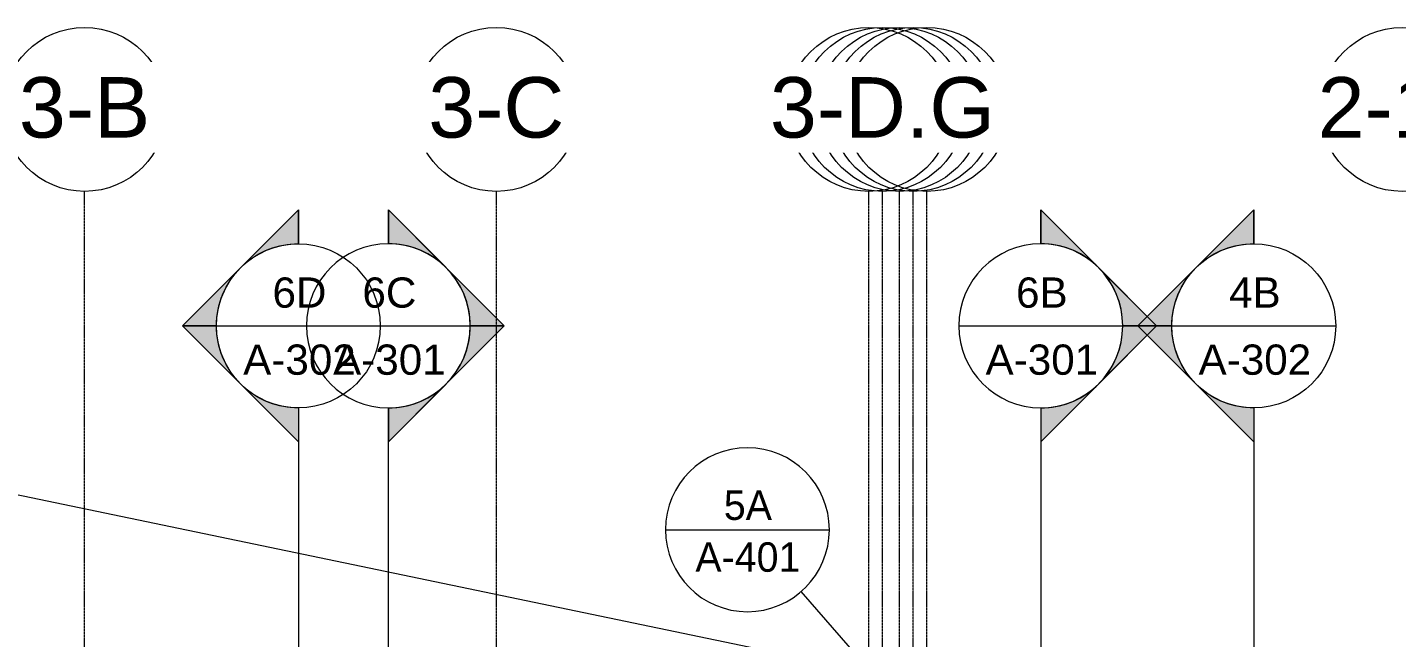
# Model space of a CAD drawing. Header units: inches. Extents: x 21380 to 98133, y -290 to 853.
# Drawn here: x 22280 to 23083, y 411 to 768 of the extents above; entities that cross this region are included whole.
import ezdxf

# ---------------------------------------------------------------- set-up
doc = ezdxf.new("R2010")
doc.units = ezdxf.units.IN
doc.header["$MEASUREMENT"] = 0
doc.linetypes.add('Grid Line 1_2_', pattern=[0.875, 0.5, -0.125, 0.125, -0.125])
for name, color, linetype, lineweight in [('A-ANNO-IDEN', 131, 'Continuous', 9), ('A-ANNO-SYMB', 150, 'Continuous', 9), ('G-ANNO-SYMB', 111, 'Continuous', 9), ('S-GRID', 1, 'Continuous', 9), ('S-GRID-IDEN', 1, 'Continuous', 9)]:
    doc.layers.add(name, color=color, linetype=linetype, lineweight=lineweight)
doc.styles.add('Arial_1', font='arial.ttf', dxfattribs={"height": 35.407186})
doc.styles.add('Arial_2', font='arial.ttf', dxfattribs={"height": 17.703593})
doc.styles.add('Century Gothic', font='GOTHIC.TTF', dxfattribs={"height": 17.245342})

# ---------------------------------------------------------------- blocks, each defined once
blk = doc.blocks.new('Grid - Grid Head - Circle-14747-Building Section - East_West looking North')
at = {"layer": 'S-GRID-IDEN'}
blk.add_circle((23085.89, 719.89), 48, dxfattribs=at)
blk = doc.blocks.new('Section - Section Head - Filled-1526-Building Section - East_West looking North')
at = {"layer": 'G-ANNO-SYMB'}
h = blk.add_hatch(color=256, dxfattribs=at)
edge = h.paths.add_edge_path(flags=0)
edge.add_arc((22874.16, 593.16), 48.06, 47.9216, 90)
edge.add_line((22874.16, 641.22), (22874.16, 661.04))
edge.add_line((22874.16, 661.04), (22906.36, 628.83))
h = blk.add_hatch(color=256, dxfattribs=at)
edge = h.paths.add_edge_path(flags=0)
edge.add_line((22908.1, 627.1), (22942.04, 593.16))
edge.add_line((22942.04, 593.16), (22922.16, 593.16))
edge.add_arc((22874.16, 593.16), 48, 360, 405)
h = blk.add_hatch(color=256, dxfattribs=at)
edge = h.paths.add_edge_path(flags=0)
edge.add_arc((22874.16, 593.16), 48, 315, 360)
edge.add_line((22922.16, 593.16), (22942.04, 593.16))
edge.add_line((22942.04, 593.16), (22908.1, 559.22))
h = blk.add_hatch(color=256, dxfattribs=at)
edge = h.paths.add_edge_path(flags=0)
edge.add_line((22906.36, 557.48), (22874.16, 525.27))
edge.add_line((22874.16, 525.27), (22874.16, 545.09))
edge.add_arc((22874.16, 593.16), 48.06, 270, 312.0784)
for p, q in [((22942.04, 593.16), (22874.16, 661.04)), ((22874.16, 641.16), (22874.16, 661.04)), ((22906.36, 628.83), (22874.16, 661.04)), ((22874.16, 661.04), (22874.16, 641.22)), ((22942.04, 593.16), (22908.1, 627.1)), ((22942.04, 593.16), (22874.16, 525.27)), ((22908.1, 559.22), (22942.04, 593.16)), ((22922.16, 593.16), (22942.04, 593.16)), ((22942.04, 593.16), (22922.16, 593.16)), ((22874.16, 525.27), (22906.36, 557.48)), ((22874.16, 545.16), (22874.16, 525.27)), ((22874.16, 545.09), (22874.16, 525.27))]:
    blk.add_line(p, q, dxfattribs=at)
for radius, start, end in [(48, 90, 270), (48.06, 47.9216, 90), (48, 270, 90), (48, 360, 45), (48, 315, 360), (48.06, 270, 312.0784)]:
    blk.add_arc((22874.16, 593.16), radius, start, end, dxfattribs=at)
blk = doc.blocks.new('Section - Callout Head-19020-Building Section - East_West looking North')
at = {"layer": 'A-ANNO-SYMB'}
blk.add_line((22654.26, 473.8), (22750.26, 473.8), dxfattribs=at)
for start, end in [(0, 180), (180, 360)]:
    blk.add_arc((22702.26, 473.8), 48, start, end, dxfattribs=at)

msp = doc.modelspace()

# ---------------------------------------------------------------- linework, layer by layer
at = {"layer": 'A-ANNO-IDEN', "color": 153}
msp.add_line((22896.54, 364.93), (21896.08, 572.74), dxfattribs=at)
at = {"layer": 'A-ANNO-SYMB'}
msp.add_line((22766.5, 399.97), (22733.76, 437.59), dxfattribs=at)
at = {"layer": 'G-ANNO-SYMB'}
for p, q in [((22391.17, 593.16), (22487.17, 593.16)), ((22443.85, 593.16), (22539.85, 593.16)), ((22826.16, 593.16), (22922.16, 593.16)), ((22950.96, 593.16), (23046.96, 593.16)), ((22439.17, 545.16), (22439.17, -79.66)), ((22491.85, 545.16), (22491.85, -79.66)), ((22874.16, 545.16), (22874.16, -79.66)), ((22998.96, 545.16), (22998.96, -271.66))]:
    msp.add_line(p, q, dxfattribs=at)
at = {"layer": 'S-GRID', "linetype": 'Grid Line 1_2_'}
for p, q in [((22313.89, -273.16), (22313.89, 671.89)), ((22555.14, -273.16), (22555.14, 671.89)), ((22773.39, -273.16), (22773.39, 671.89)), ((22781.39, -273.16), (22781.39, 671.89)), ((22781.39, -273.16), (22781.39, 671.89)), ((22791.39, -273.16), (22791.39, 671.89)), ((22799.39, -273.16), (22799.39, 671.89)), ((22799.39, -273.16), (22799.39, 671.89)), ((22807.39, -273.16), (22807.39, 671.89))]:
    msp.add_line(p, q, dxfattribs=at)

# ---------------------------------------------------------------- block references
at = {"layer": 'A-ANNO-SYMB'}
msp.add_blockref('Section - Callout Head-19020-Building Section - East_West looking North', (0, 0), dxfattribs=at)
at = {"layer": 'G-ANNO-SYMB', "extrusion": (0, 0, -1)}
for p in [(-45313.33, 0), (-45873.12, 0)]:
    msp.add_blockref('Section - Section Head - Filled-1526-Building Section - East_West looking North', p, dxfattribs=at)
at = {"layer": 'G-ANNO-SYMB'}
for p in [(-382.3, 0), (0, 0)]:
    msp.add_blockref('Section - Section Head - Filled-1526-Building Section - East_West looking North', p, dxfattribs=at)
at = {"layer": 'S-GRID-IDEN'}
for p in [(-772, 0), (-530.75, 0), (-278.5, 0), (0, 0)]:
    msp.add_blockref('Grid - Grid Head - Circle-14747-Building Section - East_West looking North', p, dxfattribs=at)

# ---------------------------------------------------------------- texts
at = {"layer": 'A-ANNO-SYMB', "char_height": 17.245, "attachment_point": 2, "line_spacing_factor": 0.984117, "style": 'Century Gothic'}
for s, insert, width in [('5A', (22702.53, 496.78), 36.936), ('A-401', (22702.53, 466.4), 77.76)]:
    msp.add_mtext(s, dxfattribs=dict(at, insert=insert, width=width))
at = {"layer": 'G-ANNO-SYMB', "char_height": 17.704, "attachment_point": 2, "line_spacing_factor": 0.938532, "style": 'Arial_2'}
for s, insert, width in [('6D', (22439.79, 621.5), 37.584), ('6C', (22492.47, 621.5), 37.584), ('6B', (22874.77, 621.5), 36.072), ('4B', (22999.58, 621.5), 36.072), ('A-302', (22439.79, 582.22), 78.624), ('A-301', (22492.47, 582.22), 78.624), ('A-301', (22874.77, 582.22), 78.624), ('A-302', (22999.58, 582.22), 78.624)]:
    msp.add_mtext(s, dxfattribs=dict(at, insert=insert, width=width))

# ---------------------------------------------------------------- next in the draw order: texts
at = {"layer": 'S-GRID-IDEN', "char_height": 35.407, "attachment_point": 2, "line_spacing_factor": 0.938532, "style": 'Arial_1', "bg_fill": 3, "box_fill_scale": 1.25, "bg_fill_color": 0, "bg_fill_transparency": 0}
for s, insert, width in [('3-B', (22313.88, 738.77), 91.584), ('3-C', (22555.13, 738.77), 94.608), ('3-E.G', (22807.38, 738.77), 153.792), ('1-12', (23085.88, 738.77), 117.936)]:
    msp.add_mtext(s, dxfattribs=dict(at, insert=insert, width=width))

# ---------------------------------------------------------------- next in the draw order: block references
at = {"layer": 'S-GRID-IDEN'}
for p in [(-286.5, 0), (0, 0)]:
    msp.add_blockref('Grid - Grid Head - Circle-14747-Building Section - East_West looking North', p, dxfattribs=at)

# ---------------------------------------------------------------- next in the draw order: texts
at = {"layer": 'S-GRID-IDEN', "char_height": 35.407, "attachment_point": 2, "line_spacing_factor": 0.938532, "style": 'Arial_1', "bg_fill": 3, "box_fill_scale": 1.25, "bg_fill_color": 0, "bg_fill_transparency": 0}
for s, insert, width in [('3-E', (22799.38, 738.77), 91.584), ('2-12', (23085.88, 738.77), 117.936)]:
    msp.add_mtext(s, dxfattribs=dict(at, insert=insert, width=width))

# ---------------------------------------------------------------- next in the draw order: block references
at = {"layer": 'S-GRID-IDEN'}
msp.add_blockref('Grid - Grid Head - Circle-14747-Building Section - East_West looking North', (-294.5, 0), dxfattribs=at)

# ---------------------------------------------------------------- next in the draw order: texts
at = {"layer": 'S-GRID-IDEN', "insert": (22791.38, 738.77), "char_height": 35.407, "width": 117.936, "attachment_point": 2, "line_spacing_factor": 0.938532, "style": 'Arial_1', "bg_fill": 3, "box_fill_scale": 1.25, "bg_fill_color": 0, "bg_fill_transparency": 0}
msp.add_mtext('1-13', dxfattribs=at)

# ---------------------------------------------------------------- next in the draw order: block references
at = {"layer": 'S-GRID-IDEN'}
msp.add_blockref('Grid - Grid Head - Circle-14747-Building Section - East_West looking North', (-304.5, 0), dxfattribs=at)

# ---------------------------------------------------------------- next in the draw order: texts
at = {"layer": 'S-GRID-IDEN', "insert": (22781.38, 738.77), "char_height": 35.407, "width": 180.144, "attachment_point": 2, "line_spacing_factor": 0.938532, "style": 'Arial_1', "bg_fill": 3, "box_fill_scale": 1.25, "bg_fill_color": 0, "bg_fill_transparency": 0}
msp.add_mtext('1-13.G', dxfattribs=at)

# ---------------------------------------------------------------- next in the draw order: block references
at = {"layer": 'S-GRID-IDEN'}
msp.add_blockref('Grid - Grid Head - Circle-14747-Building Section - East_West looking North', (-286.5, 0), dxfattribs=at)

# ---------------------------------------------------------------- next in the draw order: texts
at = {"layer": 'S-GRID-IDEN', "insert": (22799.38, 738.77), "char_height": 35.407, "width": 117.936, "attachment_point": 2, "line_spacing_factor": 0.938532, "style": 'Arial_1', "bg_fill": 3, "box_fill_scale": 1.25, "bg_fill_color": 0, "bg_fill_transparency": 0}
msp.add_mtext('2-13', dxfattribs=at)

# ---------------------------------------------------------------- next in the draw order: block references
at = {"layer": 'S-GRID-IDEN'}
msp.add_blockref('Grid - Grid Head - Circle-14747-Building Section - East_West looking North', (-312.5, 0), dxfattribs=at)

# ---------------------------------------------------------------- next in the draw order: texts
at = {"layer": 'S-GRID-IDEN', "insert": (22773.38, 738.77), "char_height": 35.407, "width": 94.608, "attachment_point": 2, "line_spacing_factor": 0.938532, "style": 'Arial_1', "bg_fill": 3, "box_fill_scale": 1.25, "bg_fill_color": 0, "bg_fill_transparency": 0}
msp.add_mtext('3-D', dxfattribs=at)

# ---------------------------------------------------------------- next in the draw order: block references
at = {"layer": 'S-GRID-IDEN'}
msp.add_blockref('Grid - Grid Head - Circle-14747-Building Section - East_West looking North', (-304.5, 0), dxfattribs=at)

# ---------------------------------------------------------------- next in the draw order: texts
at = {"layer": 'S-GRID-IDEN', "insert": (22781.38, 738.77), "char_height": 35.407, "width": 156.816, "attachment_point": 2, "line_spacing_factor": 0.938532, "style": 'Arial_1', "bg_fill": 3, "box_fill_scale": 1.25, "bg_fill_color": 0, "bg_fill_transparency": 0}
msp.add_mtext('3-D.G', dxfattribs=at)

doc.saveas('drawing.dxf')
